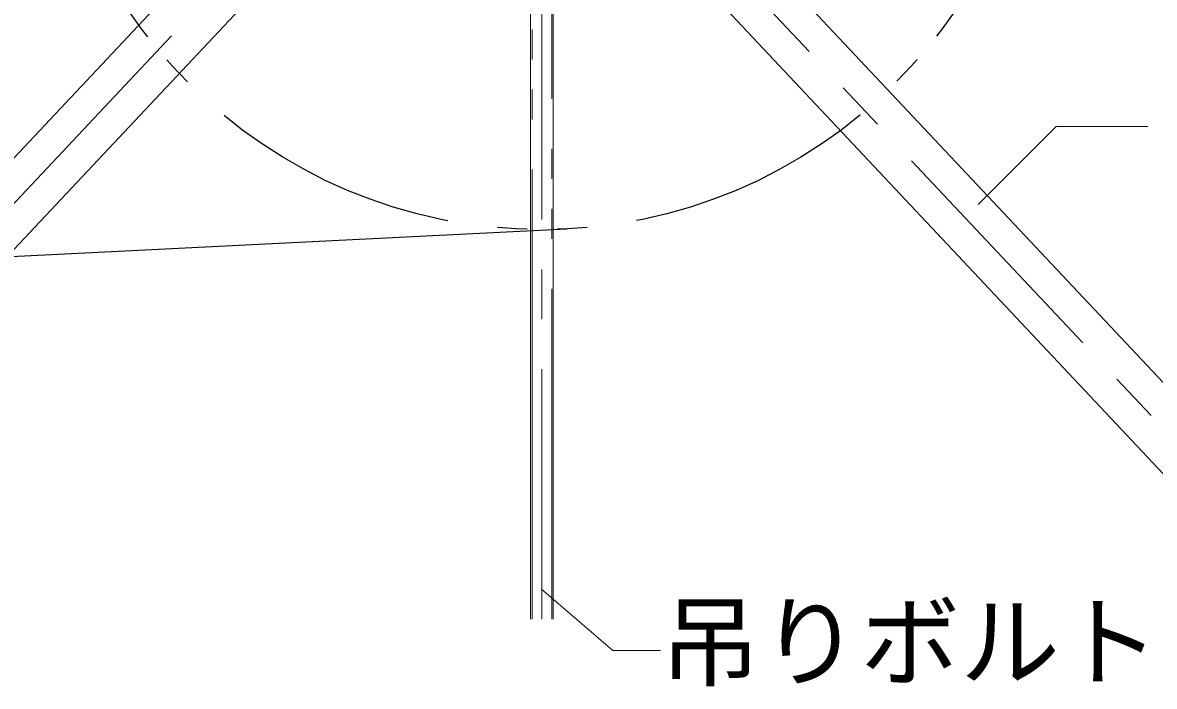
# Model space of a CAD drawing. Units: millimetres on the paper, with parts at other scales. Extents: x -195 to 195, y -140 to 138.
# Drawn here: x 17.41 to 40.07, y -27.83 to -14.54 of the extents above; entities that cross this region are included whole.
import ezdxf
from ezdxf.enums import TextEntityAlignment as Align

# ---------------------------------------------------------------- set-up
doc = ezdxf.new("R2010")
doc.units = ezdxf.units.MM
for name, pattern in [('CHAIN1', [8, 5, -1, 1, -1]), ('DOUBLE_CHAIN1', [8.8, 5, -1, 0.6, -0.6, 0.6, -1]), ('DOUBLE_CHAIN2', [12.8, 9, -1, 0.6, -0.6, 0.6, -1])]:
    doc.linetypes.add(name, pattern=pattern)
for name, color, linetype, lineweight in [('5-0_中心線', 4, 'CHAIN1', 9), ('5-1_吊り材', 7, 'Continuous', 18), ('5-4_ブレース・補強材', 4, 'Continuous', 9), ('5-6_文字', 7, 'Continuous', 18), ('5-7_-', 2, 'DOUBLE_CHAIN1', 25)]:
    doc.layers.add(name, color=color, linetype=linetype, lineweight=lineweight)
doc.styles.add('ＭＳ ゴシック', font='')
doc.styles.get('ＭＳ ゴシック').set_extended_font_data('MS Gothic')

msp = doc.modelspace()

# ---------------------------------------------------------------- linework, layer by layer
at = {"layer": '5-0_中心線'}
for p, q in [((27.804, -26.48), (27.804, -1.095)), ((25.872, -8.977), (9.418, -26.48)), ((29.728, -11.476), (43.832, -26.48))]:
    msp.add_line(p, q, dxfattribs=at)
at = {"layer": '5-1_吊り材', "linetype": 'DOUBLE_CHAIN2'}
for p, q in [((28.001, -7.07), (28.001, -26.48)), ((27.607, -26.48), (27.607, -9.57))]:
    msp.add_line(p, q, dxfattribs=at)
at = {"layer": '5-1_吊り材'}
for p, q in [((28.029, -7.07), (28.029, -26.48)), ((27.579, -9.57), (27.579, -26.48))]:
    msp.add_line(p, q, dxfattribs=at)
at = {"layer": '5-4_ブレース・補強材'}
for p, q in [((26.105, -9.642), (10.276, -26.48)), ((23.362, -10.735), (8.56, -26.48)), ((29.495, -12.141), (42.975, -26.48)), ((32.238, -13.234), (44.69, -26.48))]:
    msp.add_line(p, q, dxfattribs=at)
at = {"layer": '5-6_文字'}
for points in [[(36.537, -18.185), (38.101, -16.622), (39.936, -16.622)], [(27.798, -25.882), (29.226, -27.105), (30.177, -27.105)]]:
    msp.add_lwpolyline(points, dxfattribs=at)
at = {"layer": '5-7_-', "linetype": 'Continuous'}
msp.add_line((28.305, -18.673), (-15.903, -20.891), dxfattribs=at)
at = {"layer": '5-7_-'}
msp.add_circle((27.804, -8.685), 10, dxfattribs=at)

# ---------------------------------------------------------------- texts
at = {"layer": '5-6_文字', "style": 'ＭＳ ゴシック'}
msp.add_text('吊りボルト', height=1.466, dxfattribs=at).set_placement((30.177, -28.105), align=Align.BOTTOM_LEFT)

doc.saveas('drawing.dxf')
